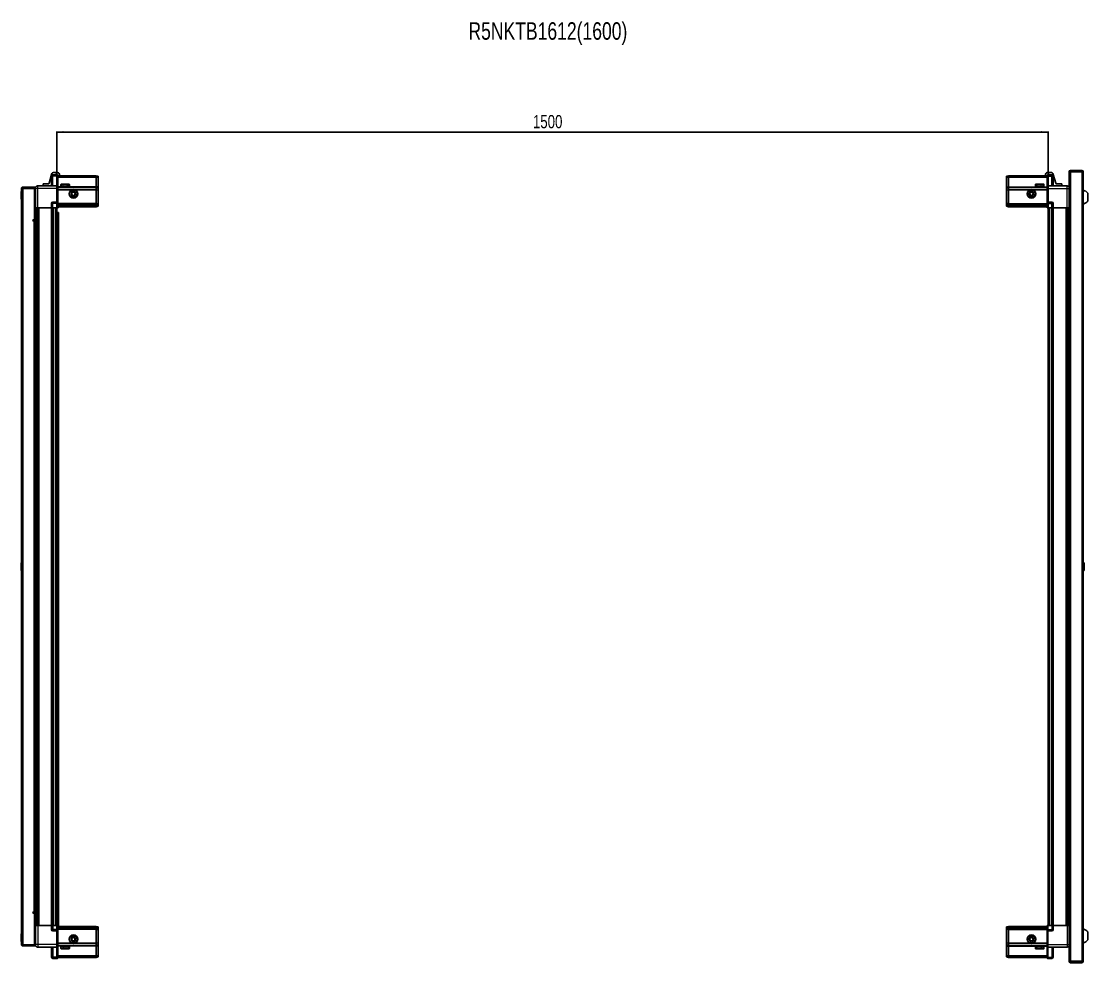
# Model space of a CAD drawing. Header units: millimetres. Extents: x 1132 to 6686, y -999 to 2272.
# Drawn here: x 3138 to 4752, y 848 to 2272 of the extents above; entities that cross this region are included whole.
import ezdxf

# ---------------------------------------------------------------- set-up
doc = ezdxf.new("R2010")
doc.units = ezdxf.units.MM
doc.layers.add('FORMAT', color=7, linetype='Continuous')
doc.styles.add('SLDTEXTSTYLE0', font='TXT', dxfattribs={"width": 0.75})
doc.dimstyles.new('SLDDIMSTYLE0', dxfattribs={"dimtxt": 20, "dimasz": 10, "dimexe": 0, "dimexo": 0.0625, "dimgap": 5, "dimtad": 2, "dimdec": 1, "dimrnd": 1e-09, "dimzin": 12, "dimdsep": 46, "dimtxsty": 'SLDTEXTSTYLE0', "dimsah": 1, "dimcen": 0.09, "dimadec": 0, "dimazin": 3, "dimtfac": 1, "dimtofl": 0, "dimtmove": 0, "dimatfit": 3, "dimfxl": 0, "dimfrac": 2, "dimtolj": 1, "dimtzin": 12, "dimarcsym": 0})

# ---------------------------------------------------------------- blocks, each defined once
blk = doc.blocks.new('_D_6')
at = {"layer": 'FORMAT'}
for p, q in [((3192.1, 1990.1), (3192.1, 2105.6)), ((3192.1, 2104.6), (4692.1, 2104.6)), ((4692.1, 1990.1), (4692.1, 2105.6))]:
    blk.add_line(p, q, dxfattribs=at)
for points in [[(3192.1, 2104.6), (3202.1, 2103.1), (3202.1, 2106.1)], [(4692.1, 2104.6), (4682.1, 2106.1), (4682.1, 2103.1)]]:
    blk.add_solid(points, dxfattribs=at)
at = {"layer": 'FORMAT', "insert": (3912.6, 2130.4), "char_height": 20, "attachment_point": 1, "style": 'SLDTEXTSTYLE0'}
blk.add_mtext('1500', dxfattribs=at)

msp = doc.modelspace()

# ---------------------------------------------------------------- linework, layer by layer
at = {"color": 7, "linetype": 'Continuous', "lineweight": 25}
for p, q in [((3180.48, 2027.19), (3184.25, 2040.34)), ((3184.26, 2038.1), (3184.26, 2023.1)), ((3192.26, 2040.1), (3186.26, 2040.1)), ((3188.57, 2043.6), (3191.8, 2043.6)), ((3192.26, 2040.1), (3192.59, 2040.1)), ((3192.26, 2040.1), (3192.26, 2038.1)), ((3192.26, 2023.3), (3192.26, 2038.1)), ((3192.26, 2023.3), (3192.26, 2038.1)), ((3193.46, 2039.6), (3192.59, 2040.1)), ((3193.46, 2038.1), (3193.46, 2039.6)), ((3251.76, 2038.6), (3193.46, 2038.6)), ((3193.46, 2038.1), (3193.46, 2023.3)), ((3251.76, 2036.1), (3193.46, 2036.1)), ((3196.12, 2040.34), (3196.62, 2038.6)), ((3251.76, 2038.6), (3251.76, 2036.1)), ((3254.76, 2037.8), (3251.76, 2038.6)), ((3251.76, 2036.1), (3251.76, 2021.6)), ((3254.76, 2035.95), (3251.76, 2036.1)), ((3254.76, 2035.95), (3254.76, 2037.8)), ((3254.76, 2021.6), (3254.76, 2035.95)), ((4629.46, 2037.8), (4632.46, 2038.6)), ((4629.46, 2035.95), (4629.46, 2037.8)), ((4629.46, 2035.95), (4632.46, 2036.1)), ((4629.46, 2021.6), (4629.46, 2035.95)), ((4632.46, 2038.6), (4632.46, 2036.1)), ((4632.46, 2038.6), (4690.76, 2038.6)), ((4632.46, 2036.1), (4632.46, 2021.6)), ((4632.46, 2036.1), (4690.76, 2036.1)), ((4688.09, 2040.34), (4687.59, 2038.6)), ((4691.62, 2040.1), (4690.76, 2039.6)), ((4690.76, 2039.6), (4690.76, 2038.1)), ((4690.76, 2023.3), (4690.76, 2038.1)), ((4691.96, 2040.1), (4691.62, 2040.1)), ((4691.96, 2038.1), (4691.96, 2040.1)), ((4691.96, 2040.1), (4697.96, 2040.1)), ((4691.96, 2038.1), (4691.96, 2023.3)), ((4695.64, 2043.6), (4692.42, 2043.6)), ((4699.96, 2038.1), (4699.96, 2023.1)), ((4703.74, 2027.19), (4699.97, 2040.34)), ((4723.96, 2044.5), (4723.96, 2032.1)), ((4725.46, 2044.5), (4725.46, 2032.1)), ((4725.96, 2031.6), (4725.96, 2044.5)), ((4725.96, 2044.5), (4743.36, 2044.5)), ((4743.36, 2046.6), (4726.06, 2046.6)), ((4743.36, 2045.1), (4726.06, 2045.1)), ((4743.36, 2045.1), (4743.36, 2046.6)), ((4743.36, 2044.5), (4745.46, 2044.5)), ((4745.46, 2044.5), (4745.46, 849.7)), ((3140.26, 2019.25), (3138.76, 2019.25)), ((3138.76, 2018.75), (3138.76, 2019.25)), ((3138.76, 875.45), (3138.76, 2018.75)), ((3140.86, 2019.85), (3140.86, 2021.35)), ((3140.86, 2021.35), (3141.76, 2021.35)), ((3140.86, 2019.85), (3141.76, 2019.85)), ((3140.86, 2019.35), (3158.26, 2019.35)), ((3141.76, 2019.85), (3141.76, 2021.35)), ((3141.76, 2021.35), (3158.26, 2021.35)), ((3141.76, 2019.85), (3158.26, 2019.85)), ((3158.26, 2019.85), (3158.26, 2021.35)), ((3159.76, 2019.35), (3158.26, 2019.35)), ((3158.26, 2019.35), (3158.26, 1971.85)), ((3159.76, 2019.1), (3159.76, 1990.1)), ((3192.26, 2023.1), (3163.26, 2023.1)), ((3171.31, 2023.1), (3171.31, 2026.1)), ((3171.31, 2026.1), (3179.03, 2026.1)), ((3192.26, 2023.1), (3192.26, 2023.3)), ((3192.26, 2023.1), (3193.46, 2023.1)), ((3192.26, 2019.1), (3192.26, 2023.1)), ((3192.26, 1998.8), (3192.26, 2019.1)), ((3193.46, 2023.3), (3193.46, 2023.1)), ((3193.46, 2023.1), (3193.46, 2019.1)), ((3251.76, 2020.6), (3193.46, 2020.6)), ((3193.46, 2019.1), (3193.46, 1998.8)), ((3214.76, 2017.1), (3193.46, 2017.1)), ((3198.26, 2025), (3198.26, 2022.6)), ((3198.26, 2022.6), (3198.26, 2022.1)), ((3198.26, 2022.1), (3198.39, 2022.1)), ((3198.58, 2022.6), (3198.39, 2022.6)), ((3198.39, 2022.6), (3198.39, 2022.1)), ((3198.39, 2022.1), (3198.58, 2022.1)), ((3198.58, 2022.6), (3198.58, 2022.1)), ((3198.58, 2022.1), (3199.11, 2022.1)), ((3199.06, 2025.8), (3206.23, 2025.8)), ((3199.51, 2022.6), (3199.11, 2022.6)), ((3199.11, 2022.6), (3199.11, 2022.1)), ((3199.11, 2022.1), (3199.51, 2022.1)), ((3199.51, 2022.6), (3199.51, 2022.1)), ((3199.51, 2022.1), (3200.38, 2022.1)), ((3200.36, 2022.1), (3200.36, 2022)), ((3200.36, 2022), (3209.16, 2022)), ((3200.95, 2022.6), (3200.38, 2022.6)), ((3200.38, 2022.6), (3200.38, 2022.1)), ((3200.38, 2022.1), (3200.95, 2022.1)), ((3200.76, 2021.6), (3201.45, 2021.12)), ((3200.76, 2021.6), (3205.79, 2021.6)), ((3201.45, 2021.12), (3200.76, 2020.64)), ((3200.76, 2020.64), (3200.76, 2020.6)), ((3200.76, 2020.64), (3205.79, 2020.64)), ((3200.95, 2022.6), (3200.95, 2022.1)), ((3200.95, 2022.1), (3202.08, 2022.1)), ((3201.45, 2021.12), (3205.61, 2021.12)), ((3202.77, 2022.6), (3202.08, 2022.6)), ((3202.08, 2022.6), (3202.08, 2022.1)), ((3202.08, 2022.1), (3202.77, 2022.1)), ((3202.77, 2022.6), (3202.77, 2022.1)), ((3202.77, 2022.1), (3204.04, 2022.1)), ((3204.78, 2022.6), (3204.04, 2022.6)), ((3204.04, 2022.6), (3204.04, 2022.1)), ((3204.04, 2022.1), (3204.27, 2022.1)), ((3204.27, 2022.6), (3204.27, 2022.1)), ((3204.77, 2022.6), (3204.77, 2022.1)), ((3204.77, 2022.1), (3204.78, 2022.1)), ((3204.78, 2022.6), (3204.78, 2022.1)), ((3204.78, 2022.1), (3206.07, 2022.1)), ((3205.61, 2021.12), (3208.07, 2021.12)), ((3205.79, 2021.6), (3208.76, 2021.6)), ((3205.79, 2020.64), (3208.76, 2020.64)), ((3206.79, 2022.6), (3206.07, 2022.6)), ((3206.07, 2022.6), (3206.07, 2022.1)), ((3206.13, 2022.6), (3206.13, 2022.1)), ((3206.13, 2022.1), (3206.79, 2022.1)), ((3206.23, 2025.8), (3210.46, 2025.8)), ((3206.79, 2022.6), (3206.79, 2022.1)), ((3206.79, 2022.1), (3207.97, 2022.1)), ((3208.59, 2022.6), (3207.97, 2022.6)), ((3207.97, 2022.6), (3207.97, 2022.1)), ((3207.97, 2022.1), (3208.59, 2022.1)), ((3208.07, 2021.12), (3208.76, 2021.6)), ((3208.76, 2020.64), (3208.07, 2021.12)), ((3208.59, 2022.6), (3208.59, 2022.1)), ((3208.59, 2022.1), (3209.56, 2022.1)), ((3208.76, 2020.6), (3208.76, 2020.64)), ((3209.16, 2022), (3209.16, 2022.1)), ((3210.03, 2022.6), (3209.56, 2022.6)), ((3209.56, 2022.6), (3209.56, 2022.1)), ((3209.56, 2022.1), (3210.03, 2022.1)), ((3210.03, 2022.6), (3210.03, 2022.1)), ((3210.03, 2022.1), (3210.68, 2022.1)), ((3210.95, 2022.6), (3210.68, 2022.6)), ((3210.68, 2022.6), (3210.68, 2022.1)), ((3210.68, 2022.1), (3210.95, 2022.1)), ((3210.95, 2022.6), (3210.95, 2022.1)), ((3210.95, 2022.1), (3211.22, 2022.1)), ((3211.26, 2022.6), (3211.22, 2022.6)), ((3211.22, 2022.6), (3211.22, 2022.1)), ((3211.22, 2022.1), (3211.26, 2022.1)), ((3211.26, 2022.6), (3211.26, 2025)), ((3211.26, 2022.6), (3211.26, 2022.1)), ((3251.76, 2017.1), (3219.76, 2017.1)), ((3251.76, 2021.6), (3251.76, 2020.6)), ((3251.76, 2020.6), (3251.76, 2017.1)), ((3254.76, 2019.8), (3251.76, 2020.6)), ((3251.76, 2017.1), (3251.76, 1996.6)), ((3251.76, 2017.1), (3254.76, 2016.77)), ((3254.76, 2019.8), (3254.76, 2021.6)), ((3254.76, 2016.77), (3254.76, 2019.8)), ((4629.46, 2019.8), (4629.46, 2021.6)), ((4629.46, 2019.8), (4632.46, 2020.6)), ((4629.46, 2016.77), (4629.46, 2019.8)), ((4632.46, 2017.1), (4629.46, 2016.77)), ((4632.46, 2021.6), (4632.46, 2020.6)), ((4632.46, 2020.6), (4632.46, 2017.1)), ((4632.46, 2020.6), (4690.76, 2020.6)), ((4632.46, 2017.1), (4632.46, 1996.6)), ((4632.46, 2017.1), (4664.46, 2017.1)), ((4669.46, 2017.1), (4690.76, 2017.1)), ((4672.96, 2025), (4672.96, 2022.1)), ((4672.96, 2022.1), (4672.99, 2022.1)), ((4673.11, 2022.6), (4672.99, 2022.6)), ((4672.99, 2022.6), (4672.99, 2022.1)), ((4672.99, 2022.1), (4673.11, 2022.1)), ((4673.11, 2022.6), (4673.11, 2022.1)), ((4673.11, 2022.1), (4673.52, 2022.1)), ((4673.86, 2022.6), (4673.52, 2022.6)), ((4673.52, 2022.6), (4673.52, 2022.1)), ((4673.52, 2022.1), (4673.86, 2022.1)), ((4673.76, 2025.8), (4685.16, 2025.8)), ((4673.86, 2022.6), (4673.86, 2022.1)), ((4673.86, 2022.1), (4674.64, 2022.1)), ((4675.16, 2022.6), (4674.64, 2022.6)), ((4674.64, 2022.6), (4674.64, 2022.1)), ((4674.64, 2022.1), (4675.16, 2022.1)), ((4675.06, 2022.1), (4675.06, 2022)), ((4675.06, 2022), (4683.86, 2022)), ((4675.16, 2022.6), (4675.16, 2022.1)), ((4675.16, 2022.1), (4676.22, 2022.1)), ((4675.46, 2021.6), (4676.15, 2021.12)), ((4675.46, 2021.6), (4683.46, 2021.6)), ((4676.15, 2021.12), (4675.46, 2020.64)), ((4675.46, 2020.64), (4675.46, 2020.6)), ((4675.46, 2020.64), (4683.46, 2020.64)), ((4676.15, 2021.12), (4682.77, 2021.12)), ((4676.88, 2022.6), (4676.22, 2022.6)), ((4676.22, 2022.6), (4676.22, 2022.1)), ((4676.22, 2022.1), (4676.88, 2022.1)), ((4676.88, 2022.6), (4676.88, 2022.1)), ((4676.88, 2022.1), (4678.12, 2022.1)), ((4678.85, 2022.6), (4678.12, 2022.6)), ((4678.12, 2022.6), (4678.12, 2022.1)), ((4678.12, 2022.1), (4678.55, 2022.1)), ((4678.55, 2022.6), (4678.55, 2022.1)), ((4678.85, 2022.6), (4678.85, 2022.1)), ((4678.85, 2022.1), (4680.15, 2022.1)), ((4680.88, 2022.6), (4680.15, 2022.6)), ((4680.15, 2022.6), (4680.15, 2022.1)), ((4680.42, 2022.6), (4680.42, 2022.1)), ((4680.42, 2022.1), (4680.88, 2022.1)), ((4680.88, 2022.6), (4680.88, 2022.1)), ((4680.88, 2022.1), (4682.11, 2022.1)), ((4682.77, 2022.6), (4682.11, 2022.6)), ((4682.11, 2022.6), (4682.11, 2022.1)), ((4682.11, 2022.1), (4682.77, 2022.1)), ((4682.77, 2022.6), (4682.77, 2022.1)), ((4682.77, 2022.1), (4683.82, 2022.1)), ((4682.77, 2021.12), (4683.46, 2021.6)), ((4683.46, 2020.64), (4682.77, 2021.12)), ((4683.46, 2020.6), (4683.46, 2020.64)), ((4684.34, 2022.6), (4683.82, 2022.6)), ((4683.82, 2022.6), (4683.82, 2022.1)), ((4683.82, 2022.1), (4684.34, 2022.1)), ((4683.86, 2022), (4683.86, 2022.1)), ((4684.34, 2022.6), (4684.34, 2022.1)), ((4684.34, 2022.1), (4685.09, 2022.1)), ((4685.42, 2022.6), (4685.09, 2022.6)), ((4685.09, 2022.6), (4685.09, 2022.1)), ((4685.09, 2022.1), (4685.42, 2022.1)), ((4685.42, 2022.6), (4685.42, 2022.1)), ((4685.42, 2022.1), (4685.82, 2022.1)), ((4685.93, 2022.6), (4685.82, 2022.6)), ((4685.82, 2022.6), (4685.82, 2022.1)), ((4685.82, 2022.1), (4685.93, 2022.1)), ((4685.93, 2022.6), (4685.93, 2022.1)), ((4685.93, 2022.1), (4685.96, 2022.1)), ((4685.96, 2022.1), (4685.96, 2025)), ((4690.76, 2023.1), (4690.76, 2023.3)), ((4691.96, 2023.1), (4690.76, 2023.1)), ((4690.76, 2019.1), (4690.76, 2023.1)), ((4690.76, 1998.8), (4690.76, 2019.1)), ((4691.96, 2023.3), (4691.96, 2023.1)), ((4691.96, 2023.1), (4691.96, 2019.1)), ((4691.96, 2023.1), (4720.96, 2023.1)), ((4691.96, 2019.1), (4691.96, 1998.8)), ((4712.91, 2026.1), (4705.18, 2026.1)), ((4712.91, 2023.1), (4712.91, 2026.1)), ((4723.86, 2031.6), (4723.86, 862.6)), ((4723.86, 2031.6), (4725.96, 2031.6)), ((4723.96, 2032.1), (4725.46, 2032.1)), ((3138.76, 2014.74), (3138.46, 2014.74)), ((3138.46, 2003.17), (3138.46, 2014.74)), ((3138.46, 2003.17), (3138.76, 2003.17)), ((3254.76, 1996.6), (3254.76, 2016.77)), ((4629.46, 1996.6), (4629.46, 2016.77)), ((4752.06, 2000.1), (4752.06, 2012.1)), ((3158.26, 1992.85), (3159.76, 1992.85)), ((3159.76, 1990.1), (3158.26, 1990.1)), ((3160.41, 904.1), (3160.41, 1990.1)), ((3162.2, 1990.1), (3162.2, 904.1)), ((3162.23, 1990.1), (3162.23, 904.1)), ((3184.26, 1990.1), (3163.26, 1990.1)), ((3184.26, 1996.6), (3184.26, 1990.1)), ((3184.26, 1990.1), (3186.26, 1990.1)), ((3184.91, 904.1), (3184.91, 1990.1)), ((3192.26, 1998.6), (3186.26, 1998.6)), ((3192.26, 1990.1), (3186.26, 1990.1)), ((3192.11, 904.1), (3192.11, 1990.1)), ((3192.26, 1998.6), (3192.26, 1998.8)), ((3192.26, 1998.6), (3192.26, 1996.6)), ((3192.26, 1998.6), (3193.46, 1998.6)), ((3192.26, 1990.1), (3192.26, 1996.6)), ((3192.26, 1990.1), (3192.26, 1996.6)), ((3192.26, 1990.1), (3192.59, 1990.1)), ((3192.26, 1990.1), (3192.26, 1990.1)), ((3192.59, 1990.1), (3192.59, 1996.6)), ((3193.46, 1990.1), (3192.59, 1990.1)), ((3192.59, 1990.1), (3192.59, 1990.1)), ((3193.46, 1998.8), (3193.46, 1998.6)), ((3193.46, 1997.93), (3193.46, 1998.6)), ((3193.46, 1997.93), (3193.46, 1990.1)), ((3251.76, 1995.6), (3193.46, 1995.6)), ((3251.76, 1994.6), (3193.46, 1994.6)), ((3251.76, 1993.1), (3193.46, 1993.1)), ((3251.76, 1991.6), (3193.46, 1991.6)), ((3251.76, 1996.6), (3251.76, 1995.6)), ((3251.76, 1995.6), (3251.76, 1994.6)), ((3251.76, 1995.6), (3254.76, 1994.8)), ((3251.76, 1994.6), (3251.76, 1993.1)), ((3251.76, 1994.6), (3254.76, 1994.06)), ((3251.76, 1993.1), (3254.76, 1993.56)), ((3251.76, 1993.1), (3251.76, 1991.6)), ((3251.76, 1991.6), (3254.76, 1992.41)), ((3254.76, 1994.8), (3254.76, 1996.6)), ((3254.76, 1994.06), (3254.76, 1994.8)), ((3254.76, 1993.56), (3254.76, 1994.06)), ((3254.76, 1992.41), (3254.76, 1993.56)), ((4629.46, 1994.8), (4629.46, 1996.6)), ((4632.46, 1995.6), (4629.46, 1994.8)), ((4629.46, 1994.06), (4629.46, 1994.8)), ((4632.46, 1994.6), (4629.46, 1994.06)), ((4629.46, 1993.56), (4629.46, 1994.06)), ((4632.46, 1993.1), (4629.46, 1993.56)), ((4629.46, 1992.41), (4629.46, 1993.56)), ((4632.46, 1991.6), (4629.46, 1992.41)), ((4632.46, 1996.6), (4632.46, 1995.6)), ((4632.46, 1995.6), (4632.46, 1994.6)), ((4632.46, 1995.6), (4690.76, 1995.6)), ((4632.46, 1994.6), (4632.46, 1993.1)), ((4632.46, 1994.6), (4690.76, 1994.6)), ((4632.46, 1993.1), (4690.76, 1993.1)), ((4632.46, 1993.1), (4632.46, 1991.6)), ((4632.46, 1991.6), (4690.76, 1991.6)), ((4690.76, 1998.6), (4690.76, 1998.8)), ((4691.96, 1998.6), (4690.76, 1998.6)), ((4690.76, 1998.6), (4690.76, 1997.93)), ((4690.76, 1990.1), (4690.76, 1997.93)), ((4691.62, 1990.1), (4690.76, 1990.1)), ((4691.62, 1996.6), (4691.62, 1990.1)), ((4691.96, 1990.1), (4691.62, 1990.1)), ((4691.96, 1998.8), (4691.96, 1998.6)), ((4691.96, 1996.6), (4691.96, 1998.6)), ((4691.96, 1996.6), (4691.96, 1998.6)), ((4691.96, 1998.6), (4697.96, 1998.6)), ((4691.96, 1996.6), (4691.96, 1990.1)), ((4691.96, 1990.1), (4697.96, 1990.1)), ((4692.11, 1990.1), (4692.11, 904.1)), ((4699.96, 1990.1), (4697.96, 1990.1)), ((4699.31, 1990.1), (4699.31, 904.1)), ((4699.96, 1996.6), (4699.96, 1990.1)), ((4699.96, 1990.1), (4720.96, 1990.1)), ((4721.98, 904.1), (4721.98, 1990.1)), ((4722.02, 904.1), (4722.02, 1990.1)), ((4723.81, 1990.1), (4723.81, 904.1)), ((3158.26, 1971.85), (3156.91, 1971.85)), ((3156.91, 1969.85), (3157.66, 1969.85)), ((3157.66, 1969.85), (3159.76, 1969.85)), ((3159.76, 1969.85), (3159.76, 924.35)), ((3192.11, 1983.1), (3194.61, 1983.1)), ((3194.61, 1983.1), (3194.61, 909.6)), ((3138.76, 1452.89), (3138.46, 1452.89)), ((3138.46, 1441.32), (3138.46, 1452.89)), ((3160.26, 1456.6), (3160.26, 1437.6)), ((4746.44, 1452.89), (4745.46, 1451.9)), ((4746.96, 1452.89), (4746.44, 1452.89)), ((4746.44, 1452.89), (4746.44, 1441.32)), ((4746.96, 1452.89), (4746.96, 1441.32)), ((3138.46, 1441.32), (3138.76, 1441.32)), ((4745.46, 1442.3), (4746.44, 1441.32)), ((4746.44, 1441.32), (4746.96, 1441.32)), ((3157.66, 924.35), (3156.91, 924.35)), ((3156.91, 922.35), (3158.26, 922.35)), ((3159.76, 924.35), (3157.66, 924.35)), ((3158.26, 922.35), (3158.26, 874.85)), ((3159.76, 904.1), (3158.26, 904.1)), ((3159.76, 875.1), (3159.76, 904.1)), ((3184.26, 904.1), (3163.26, 904.1)), ((3184.26, 897.6), (3184.26, 904.1)), ((3184.26, 904.1), (3186.26, 904.1)), ((3192.26, 904.1), (3186.26, 904.1)), ((3194.61, 909.6), (3192.11, 909.6)), ((3192.26, 904.1), (3192.59, 904.1)), ((3192.26, 897.6), (3192.26, 904.1)), ((3192.59, 897.6), (3192.59, 904.1)), ((3192.59, 904.1), (3193.46, 904.1)), ((3193.46, 904.1), (3193.46, 896.28)), ((3194.61, 909.6), (3194.61, 902.6)), ((4690.76, 896.28), (4690.76, 904.1)), ((4690.76, 904.1), (4691.62, 904.1)), ((4691.62, 904.1), (4691.62, 904.1)), ((4691.62, 904.1), (4691.62, 897.6)), ((4691.96, 904.1), (4691.62, 904.1)), ((4691.96, 904.1), (4691.96, 897.6)), ((4691.96, 904.1), (4691.96, 904.1)), ((4691.96, 904.1), (4691.96, 897.6)), ((4691.96, 904.1), (4697.96, 904.1)), ((4699.96, 904.1), (4697.96, 904.1)), ((4699.96, 897.6), (4699.96, 904.1)), ((4699.96, 904.1), (4720.96, 904.1)), ((3138.76, 891.04), (3138.46, 891.04)), ((3138.46, 881.36), (3138.46, 891.04)), ((3159.76, 901.35), (3158.26, 901.35)), ((3192.26, 895.6), (3186.26, 895.6)), ((3192.26, 897.6), (3192.26, 895.6)), ((3192.26, 897.6), (3192.26, 895.6)), ((3192.26, 895.6), (3193.46, 895.6)), ((3192.26, 895.4), (3192.26, 895.6)), ((3192.26, 875.1), (3192.26, 895.4)), ((3251.76, 902.6), (3193.46, 902.6)), ((3251.76, 901.1), (3193.46, 901.1)), ((3251.76, 899.6), (3193.46, 899.6)), ((3251.76, 898.6), (3193.46, 898.6)), ((3193.46, 895.6), (3193.46, 896.28)), ((3193.46, 895.6), (3193.46, 895.4)), ((3193.46, 895.4), (3193.46, 875.1)), ((3251.76, 901.1), (3251.76, 902.6)), ((3251.76, 902.6), (3254.76, 901.8)), ((3251.76, 899.6), (3251.76, 901.1)), ((3251.76, 901.1), (3254.76, 900.65)), ((3251.76, 899.6), (3254.76, 900.15)), ((3251.76, 898.6), (3251.76, 899.6)), ((3251.76, 898.6), (3254.76, 899.41)), ((3251.76, 897.6), (3251.76, 898.6)), ((3251.76, 877.1), (3251.76, 897.6)), ((3254.76, 901.8), (3254.76, 900.65)), ((3254.76, 900.65), (3254.76, 900.15)), ((3254.76, 900.15), (3254.76, 899.41)), ((3254.76, 899.41), (3254.76, 897.6)), ((3254.76, 897.6), (3254.76, 877.44)), ((4632.46, 902.6), (4629.46, 901.8)), ((4629.46, 901.8), (4629.46, 900.65)), ((4632.46, 901.1), (4629.46, 900.65)), ((4629.46, 900.65), (4629.46, 900.15)), ((4632.46, 899.6), (4629.46, 900.15)), ((4629.46, 900.15), (4629.46, 899.41)), ((4632.46, 898.6), (4629.46, 899.41)), ((4629.46, 899.41), (4629.46, 897.6)), ((4629.46, 897.6), (4629.46, 877.44)), ((4632.46, 901.1), (4632.46, 902.6)), ((4632.46, 902.6), (4690.76, 902.6)), ((4632.46, 899.6), (4632.46, 901.1)), ((4632.46, 901.1), (4690.76, 901.1)), ((4632.46, 899.6), (4690.76, 899.6)), ((4632.46, 898.6), (4632.46, 899.6)), ((4632.46, 898.6), (4690.76, 898.6)), ((4632.46, 897.6), (4632.46, 898.6)), ((4632.46, 877.1), (4632.46, 897.6)), ((4690.76, 896.28), (4690.76, 895.6)), ((4691.96, 895.6), (4690.76, 895.6)), ((4690.76, 895.4), (4690.76, 895.6)), ((4690.76, 875.1), (4690.76, 895.4)), ((4691.96, 895.6), (4691.96, 897.6)), ((4691.96, 895.6), (4691.96, 895.4)), ((4691.96, 895.6), (4697.96, 895.6)), ((4691.96, 895.4), (4691.96, 875.1)), ((4752.06, 882.1), (4752.06, 894.1)), ((3138.46, 879.47), (3138.46, 881.36)), ((3138.46, 879.47), (3138.76, 879.47)), ((3138.76, 874.95), (3138.76, 875.45)), ((3140.26, 874.95), (3138.76, 874.95)), ((3158.26, 874.85), (3140.86, 874.85)), ((3140.86, 874.35), (3140.86, 872.85)), ((3140.86, 874.35), (3141.76, 874.35)), ((3140.86, 872.85), (3141.76, 872.85)), ((3141.76, 874.35), (3141.76, 872.85)), ((3158.26, 874.35), (3141.76, 874.35)), ((3158.26, 872.85), (3141.76, 872.85)), ((3158.26, 874.85), (3159.76, 874.85)), ((3158.26, 874.35), (3158.26, 872.85)), ((3192.26, 871.1), (3192.26, 875.1)), ((3214.76, 877.1), (3193.46, 877.1)), ((3193.46, 875.1), (3193.46, 871.1)), ((3251.76, 873.6), (3193.46, 873.6)), ((3198.26, 872.1), (3198.26, 869.2)), ((3198.35, 872.1), (3198.26, 872.1)), ((3198.35, 871.6), (3198.35, 872.1)), ((3198.52, 872.1), (3198.35, 872.1)), ((3198.35, 871.6), (3198.52, 871.6)), ((3198.52, 871.6), (3198.52, 872.1)), ((3199.01, 872.1), (3198.52, 872.1)), ((3199.01, 871.6), (3199.01, 872.1)), ((3199.39, 872.1), (3199.01, 872.1)), ((3199.01, 871.6), (3199.39, 871.6)), ((3199.39, 871.6), (3199.39, 872.1)), ((3200.23, 872.1), (3199.39, 872.1)), ((3200.23, 871.6), (3200.23, 872.1)), ((3200.79, 872.1), (3200.23, 872.1)), ((3200.23, 871.6), (3200.79, 871.6)), ((3200.36, 872.2), (3200.36, 872.1)), ((3205.76, 872.2), (3200.36, 872.2)), ((3200.76, 873.6), (3200.76, 873.57)), ((3200.76, 873.57), (3201.45, 873.09)), ((3200.86, 873.57), (3200.76, 873.57)), ((3201.45, 873.09), (3200.76, 872.6)), ((3200.86, 872.6), (3200.76, 872.6)), ((3200.79, 871.6), (3200.79, 872.1)), ((3201.89, 872.1), (3200.79, 872.1)), ((3208.76, 873.57), (3200.86, 873.57)), ((3208.76, 872.6), (3200.86, 872.6)), ((3201.53, 873.09), (3201.45, 873.09)), ((3208.07, 873.09), (3201.53, 873.09)), ((3201.89, 871.6), (3201.89, 872.1)), ((3202.57, 872.1), (3201.89, 872.1)), ((3201.89, 871.6), (3202.57, 871.6)), ((3202.57, 871.6), (3202.57, 872.1)), ((3203.84, 872.1), (3202.57, 872.1)), ((3203.84, 871.6), (3203.84, 872.1)), ((3204.13, 872.1), (3203.84, 872.1)), ((3203.84, 871.6), (3204.57, 871.6)), ((3204.13, 871.6), (3204.13, 872.1)), ((3204.57, 871.6), (3204.57, 872.1)), ((3205.87, 872.1), (3204.57, 872.1)), ((3209.16, 872.2), (3205.76, 872.2)), ((3205.87, 871.6), (3205.87, 872.1)), ((3205.87, 871.6), (3206.59, 871.6)), ((3206, 871.6), (3206, 872.1)), ((3206.59, 872.1), (3206, 872.1)), ((3206.59, 871.6), (3206.59, 872.1)), ((3207.79, 872.1), (3206.59, 872.1)), ((3207.79, 871.6), (3207.79, 872.1)), ((3208.43, 872.1), (3207.79, 872.1)), ((3207.79, 871.6), (3208.43, 871.6)), ((3208.07, 873.09), (3208.76, 873.57)), ((3208.76, 872.6), (3208.07, 873.09)), ((3208.43, 871.6), (3208.43, 872.1)), ((3209.42, 872.1), (3208.43, 872.1)), ((3208.76, 873.57), (3208.76, 873.6)), ((3209.16, 872.1), (3209.16, 872.2)), ((3209.42, 871.6), (3209.42, 872.1)), ((3209.9, 872.1), (3209.42, 872.1)), ((3209.42, 871.6), (3209.9, 871.6)), ((3209.9, 871.6), (3209.9, 872.1)), ((3210.59, 872.1), (3209.9, 872.1)), ((3210.59, 871.6), (3210.59, 872.1)), ((3210.88, 872.1), (3210.59, 872.1)), ((3210.59, 871.6), (3210.88, 871.6)), ((3210.88, 871.6), (3210.88, 872.1)), ((3211.19, 872.1), (3210.88, 872.1)), ((3211.19, 871.6), (3211.19, 872.1)), ((3211.25, 872.1), (3211.19, 872.1)), ((3211.19, 871.6), (3211.25, 871.6)), ((3211.25, 871.6), (3211.25, 872.1)), ((3211.26, 872.1), (3211.25, 872.1)), ((3211.26, 869.2), (3211.26, 872.1)), ((3251.76, 877.1), (3219.76, 877.1)), ((3251.76, 877.1), (3254.76, 877.44)), ((3251.76, 873.6), (3251.76, 877.1)), ((3254.76, 874.41), (3251.76, 873.6)), ((3251.76, 872.6), (3251.76, 873.6)), ((3251.76, 858.1), (3251.76, 872.6)), ((3254.76, 877.44), (3254.76, 874.41)), ((3254.76, 874.41), (3254.76, 872.6)), ((3254.76, 872.6), (3254.76, 858.26)), ((4632.46, 877.1), (4629.46, 877.44)), ((4629.46, 877.44), (4629.46, 874.41)), ((4629.46, 874.41), (4632.46, 873.6)), ((4629.46, 874.41), (4629.46, 872.6)), ((4629.46, 872.6), (4629.46, 858.26)), ((4632.46, 877.1), (4664.46, 877.1)), ((4632.46, 873.6), (4632.46, 877.1)), ((4632.46, 873.6), (4690.76, 873.6)), ((4632.46, 872.6), (4632.46, 873.6)), ((4632.46, 858.1), (4632.46, 872.6)), ((4669.46, 877.1), (4690.76, 877.1)), ((4672.96, 872.1), (4672.96, 869.2)), ((4672.98, 872.1), (4672.96, 872.1)), ((4672.98, 871.6), (4672.98, 872.1)), ((4673.07, 872.1), (4672.98, 872.1)), ((4672.98, 871.6), (4673.07, 871.6)), ((4673.07, 871.6), (4673.07, 872.1)), ((4673.45, 872.1), (4673.07, 872.1)), ((4673.45, 871.6), (4673.45, 872.1)), ((4673.76, 872.1), (4673.45, 872.1)), ((4673.45, 871.6), (4673.76, 871.6)), ((4673.76, 871.6), (4673.76, 872.1)), ((4674.5, 872.1), (4673.76, 872.1)), ((4674.5, 871.6), (4674.5, 872.1)), ((4675.01, 872.1), (4674.5, 872.1)), ((4674.5, 871.6), (4675.01, 871.6)), ((4675.01, 871.6), (4675.01, 872.1)), ((4676.05, 872.1), (4675.01, 872.1)), ((4675.06, 872.2), (4675.06, 872.1)), ((4683.86, 872.2), (4675.06, 872.2)), ((4675.46, 873.6), (4675.46, 873.57)), ((4675.46, 873.57), (4676.15, 873.09)), ((4683.46, 873.57), (4675.46, 873.57)), ((4676.15, 873.09), (4675.46, 872.6)), ((4683.46, 872.6), (4675.46, 872.6)), ((4676.05, 871.6), (4676.05, 872.1)), ((4676.7, 872.1), (4676.05, 872.1)), ((4676.05, 871.6), (4676.7, 871.6)), ((4682.77, 873.09), (4676.15, 873.09)), ((4676.7, 871.6), (4676.7, 872.1)), ((4677.92, 872.1), (4676.7, 872.1)), ((4677.92, 871.6), (4677.92, 872.1)), ((4678.42, 872.1), (4677.92, 872.1)), ((4677.92, 871.6), (4678.65, 871.6)), ((4678.42, 871.6), (4678.42, 872.1)), ((4678.65, 871.6), (4678.65, 872.1)), ((4679.95, 872.1), (4678.65, 872.1)), ((4679.95, 871.6), (4679.95, 872.1)), ((4679.95, 871.6), (4680.68, 871.6)), ((4680.29, 871.6), (4680.29, 872.1)), ((4680.68, 872.1), (4680.29, 872.1)), ((4680.68, 871.6), (4680.68, 872.1)), ((4681.93, 872.1), (4680.68, 872.1)), ((4681.93, 871.6), (4681.93, 872.1)), ((4682.59, 872.1), (4681.93, 872.1)), ((4681.93, 871.6), (4682.59, 871.6)), ((4682.59, 871.6), (4682.59, 872.1)), ((4683.67, 872.1), (4682.59, 872.1)), ((4682.77, 873.09), (4683.46, 873.57)), ((4683.46, 872.6), (4682.77, 873.09)), ((4683.46, 873.57), (4683.46, 873.6)), ((4683.67, 871.6), (4683.67, 872.1)), ((4684.2, 872.1), (4683.67, 872.1)), ((4683.67, 871.6), (4684.2, 871.6)), ((4683.86, 872.1), (4683.86, 872.2)), ((4684.2, 871.6), (4684.2, 872.1)), ((4684.99, 872.1), (4684.2, 872.1)), ((4684.99, 871.6), (4684.99, 872.1)), ((4685.34, 872.1), (4684.99, 872.1)), ((4684.99, 871.6), (4685.34, 871.6)), ((4685.34, 871.6), (4685.34, 872.1)), ((4685.77, 872.1), (4685.34, 872.1)), ((4685.77, 871.6), (4685.77, 872.1)), ((4685.91, 872.1), (4685.77, 872.1)), ((4685.77, 871.6), (4685.91, 871.6)), ((4685.91, 871.6), (4685.91, 872.1)), ((4685.96, 872.1), (4685.91, 872.1)), ((4685.96, 869.2), (4685.96, 872.1)), ((4690.76, 871.1), (4690.76, 875.1)), ((4691.96, 875.1), (4691.96, 871.1)), ((3192.26, 871.1), (3163.26, 871.1)), ((3184.26, 856.1), (3184.26, 871.1)), ((3192.26, 871.1), (3193.46, 871.1)), ((3192.26, 870.9), (3192.26, 871.1)), ((3192.26, 856.1), (3192.26, 870.9)), ((3192.26, 856.1), (3192.26, 854.1)), ((3193.46, 871.1), (3193.46, 870.9)), ((3193.46, 870.9), (3193.46, 856.1)), ((3251.76, 858.1), (3193.46, 858.1)), ((3193.46, 854.6), (3193.46, 856.1)), ((3251.76, 855.6), (3193.46, 855.6)), ((3199.21, 868.4), (3199.06, 868.4)), ((3210.46, 868.4), (3199.21, 868.4)), ((3254.76, 858.26), (3251.76, 858.1)), ((3251.76, 855.6), (3251.76, 858.1)), ((3254.76, 856.41), (3251.76, 855.6)), ((3254.76, 858.26), (3254.76, 856.41)), ((4629.46, 858.26), (4632.46, 858.1)), ((4629.46, 858.26), (4629.46, 856.41)), ((4629.46, 856.41), (4632.46, 855.6)), ((4632.46, 858.1), (4690.76, 858.1)), ((4632.46, 855.6), (4632.46, 858.1)), ((4632.46, 855.6), (4690.76, 855.6)), ((4685.16, 868.4), (4673.76, 868.4)), ((4691.96, 871.1), (4690.76, 871.1)), ((4690.76, 870.9), (4690.76, 871.1)), ((4690.76, 856.1), (4690.76, 870.9)), ((4690.76, 856.1), (4690.76, 854.6)), ((4691.96, 871.1), (4691.96, 870.9)), ((4691.96, 871.1), (4720.96, 871.1)), ((4691.96, 870.9), (4691.96, 856.1)), ((4691.96, 870.9), (4691.96, 856.1)), ((4691.96, 854.1), (4691.96, 856.1)), ((4699.96, 856.1), (4699.96, 871.1)), ((4725.96, 862.6), (4723.86, 862.6)), ((4723.96, 862.1), (4725.46, 862.1)), ((4723.96, 862.1), (4723.96, 849.7)), ((4725.46, 862.1), (4725.46, 849.7)), ((4725.96, 849.7), (4725.96, 862.6)), ((3192.26, 854.1), (3186.26, 854.1)), ((3192.26, 854.1), (3192.59, 854.1)), ((3192.26, 854.1), (3192.26, 854.1)), ((3192.26, 854.1), (3192.59, 854.1)), ((3192.59, 854.1), (3193.46, 854.6)), ((3192.59, 854.1), (3193.46, 854.6)), ((4690.76, 854.6), (4691.62, 854.1)), ((4691.96, 854.1), (4691.62, 854.1)), ((4691.96, 854.1), (4697.96, 854.1)), ((4743.36, 849.7), (4725.96, 849.7)), ((4726.06, 849.1), (4743.36, 849.1)), ((4726.06, 847.6), (4743.36, 847.6)), ((4745.46, 849.7), (4743.36, 849.7)), ((4743.36, 849.1), (4743.36, 847.6))]:
    msp.add_line(p, q, dxfattribs=at)
at = {"color": 8, "linetype": 'Continuous', "lineweight": 18}
for p, q in [((3186.26, 2038.1), (3184.26, 2038.1)), ((3186.26, 2038.1), (3186.26, 2040.1)), ((3186.26, 2023.1), (3186.26, 2038.1)), ((3192.26, 2038.1), (3186.26, 2038.1)), ((3192.26, 2038.1), (3193.46, 2038.1)), ((4691.96, 2038.1), (4690.76, 2038.1)), ((4691.96, 2038.1), (4697.96, 2038.1)), ((4697.96, 2038.1), (4697.96, 2040.1)), ((4697.96, 2038.1), (4699.96, 2038.1)), ((4697.96, 2023.1), (4697.96, 2038.1)), ((4725.46, 2044.5), (4723.96, 2044.5)), ((4726.06, 2045.1), (4726.06, 2046.6)), ((4743.36, 2044.5), (4743.36, 849.7)), ((3140.86, 2019.35), (3140.86, 874.85)), ((3163.26, 1990.1), (3163.26, 2019.1)), ((3192.26, 2019.1), (3163.26, 2019.1)), ((3192.26, 2023.3), (3193.46, 2023.3)), ((3192.26, 2019.1), (3193.46, 2019.1)), ((3200.76, 2021.6), (3193.46, 2021.6)), ((3198.26, 2025), (3206.43, 2025)), ((3206.43, 2025), (3211.26, 2025)), ((3251.76, 2021.6), (3208.76, 2021.6)), ((3254.76, 2021.6), (3251.76, 2021.6)), ((4629.46, 2021.6), (4632.46, 2021.6)), ((4632.46, 2021.6), (4675.46, 2021.6)), ((4672.96, 2025), (4685.96, 2025)), ((4683.46, 2021.6), (4690.76, 2021.6)), ((4690.76, 2023.3), (4691.96, 2023.3)), ((4691.96, 2019.1), (4690.76, 2019.1)), ((4691.96, 2019.1), (4720.96, 2019.1)), ((4720.96, 1990.1), (4720.96, 2019.1)), ((4725.96, 2031.6), (4725.96, 862.6)), ((3159.76, 1969.85), (3159.76, 1990.1)), ((3160.99, 1990.1), (3160.99, 904.1)), ((3163.44, 904.1), (3163.44, 1990.1)), ((3164.85, 1990.1), (3164.85, 904.1)), ((3184.26, 1996.6), (3186.26, 1996.6)), ((3184.26, 904.1), (3184.26, 1990.1)), ((3186.26, 1996.6), (3186.26, 1998.6)), ((3186.26, 1990.1), (3186.26, 1996.6)), ((3192.26, 1996.6), (3186.26, 1996.6)), ((3186.91, 904.1), (3186.91, 1990.1)), ((3190.11, 904.1), (3190.11, 1990.1)), ((3192.26, 1998.8), (3193.46, 1998.8)), ((3192.26, 1996.6), (3192.59, 1996.6)), ((3192.26, 1990.1), (3192.59, 1990.1)), ((3251.76, 1996.6), (3193.46, 1996.6)), ((3251.76, 1996.6), (3254.76, 1996.6)), ((4632.46, 1996.6), (4629.46, 1996.6)), ((4632.46, 1996.6), (4690.76, 1996.6)), ((4690.76, 1998.8), (4691.96, 1998.8)), ((4691.96, 1996.6), (4691.62, 1996.6)), ((4691.96, 1996.6), (4697.96, 1996.6)), ((4694.11, 1990.1), (4694.11, 904.1)), ((4697.31, 1990.1), (4697.31, 904.1)), ((4697.96, 1996.6), (4697.96, 1998.6)), ((4697.96, 1990.1), (4697.96, 1996.6)), ((4699.96, 1996.6), (4697.96, 1996.6)), ((4699.96, 1990.1), (4699.96, 904.1)), ((4719.36, 904.1), (4719.36, 1990.1)), ((4720.77, 1990.1), (4720.77, 904.1)), ((4723.22, 904.1), (4723.22, 1990.1)), ((3157.66, 924.35), (3157.66, 1969.85)), ((3159.76, 904.1), (3159.76, 924.35)), ((3163.26, 904.1), (3163.26, 875.1)), ((3186.26, 904.1), (3186.26, 897.6)), ((4691.96, 904.1), (4691.62, 904.1)), ((4697.96, 904.1), (4697.96, 897.6)), ((4720.96, 904.1), (4720.96, 875.1)), ((3184.26, 897.6), (3186.26, 897.6)), ((3186.26, 897.6), (3186.26, 895.6)), ((3192.26, 897.6), (3186.26, 897.6)), ((3192.26, 897.6), (3192.59, 897.6)), ((3193.46, 895.4), (3192.26, 895.4)), ((3251.76, 897.6), (3193.46, 897.6)), ((3251.76, 897.6), (3254.76, 897.6)), ((4632.46, 897.6), (4629.46, 897.6)), ((4632.46, 897.6), (4690.76, 897.6)), ((4691.96, 895.4), (4690.76, 895.4)), ((4691.96, 897.6), (4691.62, 897.6)), ((4691.96, 897.6), (4697.96, 897.6)), ((4699.96, 897.6), (4697.96, 897.6)), ((4697.96, 897.6), (4697.96, 895.6)), ((3192.26, 875.1), (3163.26, 875.1)), ((3192.26, 875.1), (3193.46, 875.1)), ((3200.76, 872.6), (3193.46, 872.6)), ((3251.76, 872.6), (3208.76, 872.6)), ((3254.76, 872.6), (3251.76, 872.6)), ((4629.46, 872.6), (4632.46, 872.6)), ((4632.46, 872.6), (4675.46, 872.6)), ((4683.46, 872.6), (4690.76, 872.6)), ((4691.96, 875.1), (4690.76, 875.1)), ((4691.96, 875.1), (4720.96, 875.1)), ((3186.26, 856.1), (3184.26, 856.1)), ((3186.26, 871.1), (3186.26, 856.1)), ((3186.26, 856.1), (3186.26, 854.1)), ((3192.26, 856.1), (3186.26, 856.1)), ((3193.46, 870.9), (3192.26, 870.9)), ((3192.26, 856.1), (3193.46, 856.1)), ((3198.43, 869.2), (3198.26, 869.2)), ((3211.26, 869.2), (3198.43, 869.2)), ((4685.96, 869.2), (4672.96, 869.2)), ((4691.96, 870.9), (4690.76, 870.9)), ((4691.96, 856.1), (4690.76, 856.1)), ((4691.96, 856.1), (4697.96, 856.1)), ((4697.96, 871.1), (4697.96, 856.1)), ((4697.96, 856.1), (4699.96, 856.1)), ((4697.96, 856.1), (4697.96, 854.1)), ((4725.46, 849.7), (4723.96, 849.7)), ((4726.06, 849.1), (4726.06, 847.6))]:
    msp.add_line(p, q, dxfattribs=at)
at = {"color": 7, "linetype": 'Continuous', "lineweight": 25}
for centre, radius in [((3217.26, 2011.1), 6.5), ((4666.96, 2011.1), 6.5), ((3217.26, 2011.1), 3.46), ((4666.96, 2011.1), 3.46), ((3217.26, 883.1), 6.5), ((4666.96, 883.1), 6.5), ((3217.26, 883.1), 3.46), ((4666.96, 883.1), 3.46)]:
    msp.add_circle(centre, radius, dxfattribs=at)
at = {"color": 8, "linetype": 'Continuous', "lineweight": 18}
for centre in [(3217.26, 2011.1), (4666.96, 2011.1), (3217.26, 883.1), (4666.96, 883.1)]:
    msp.add_circle(centre, 5.7, dxfattribs=at)
at = {"color": 7, "linetype": 'Continuous', "lineweight": 25}
for centre, radius, start, end in [((3188.57, 2039.1), 4.5, 90, 164), ((3186.26, 2038.1), 2, 90, 180), ((3190.21, 2038.7), 1.9, 47.4631, 132.5369), ((3191.8, 2039.1), 4.5, 16, 90), ((4692.42, 2039.1), 4.5, 90, 164), ((4694.01, 2038.7), 1.9, 47.4631, 132.5369), ((4695.64, 2039.1), 4.5, 16, 90), ((4697.96, 2038.1), 2, 0, 90), ((4726.06, 2044.5), 2.1, 90, 180), ((4726.06, 2044.5), 0.6, 90, 180), ((4743.36, 2044.5), 2.1, 0, 90), ((4743.36, 2044.5), 0.6, 0, 90), ((3140.76, 2018.85), 0.5, 90, 117.52901), ((3158.16, 2019.25), 0.6, 9.59407, 90), ((3158.16, 2019.25), 2.1, 32.2369, 87.2706), ((3179.03, 2027.6), 1.5, 270, 344), ((3199.06, 2025), 0.8, 90, 180), ((3200.36, 2021.6), 0.4, 0, 90), ((3209.16, 2021.6), 0.4, 90, 180), ((3210.46, 2025), 0.8, 0, 90), ((4673.76, 2025), 0.8, 90, 180), ((4675.06, 2021.6), 0.4, 0, 90), ((4683.86, 2021.6), 0.4, 90, 180), ((4685.16, 2025), 0.8, 0, 90), ((4705.18, 2027.6), 1.5, 196, 270), ((3217.26, 2011.1), 2.5, 161.00659, 221.00659), ((3217.26, 2011.1), 2.5, 101.00659, 161.00659), ((3217.26, 2011.1), 2.5, 221.00659, 281.00659), ((3217.26, 2011.1), 2.5, 41.00659, 101.00659), ((3217.26, 2011.1), 2.5, 281.00659, 341.00659), ((3217.26, 2011.1), 2.5, 341.00659, 41.00659), ((4666.96, 2011.1), 2.5, 120.74103, 180.74103), ((4666.96, 2011.1), 2.5, 180.74103, 240.74103), ((4666.96, 2011.1), 2.5, 60.74103, 120.74103), ((4666.96, 2011.1), 2.5, 240.74103, 300.74103), ((4666.96, 2011.1), 2.5, 0.74103, 60.74103), ((4666.96, 2011.1), 2.5, 300.74103, 0.74103), ((4742.43, 2005.08), 11.91, 36.1266, 75.29965), ((3186.26, 1996.6), 2, 90, 180), ((3189.61, 1992.75), 5, 300, 346.70293), ((4697.96, 1996.6), 2, 0, 90), ((4742.43, 2007.13), 11.91, 284.70035, 323.8734), ((3156.91, 1970.85), 1, 90, 270), ((3157.26, 1456.6), 3, 0, 33.55731), ((3157.26, 1437.6), 3, 326.44269, 0), ((3156.91, 923.35), 1, 90, 270), ((3186.26, 897.6), 2, 180, 270), ((4697.96, 897.6), 2, 270, 0), ((4742.43, 887.08), 11.91, 36.1266, 75.29965), ((3140.76, 875.35), 0.5, 243.29122, 270), ((3158.16, 874.95), 0.6, 270, 350.40593), ((3158.16, 874.95), 2.1, 272.7294, 327.8305), ((3200.36, 872.6), 0.4, 270, 0), ((3209.16, 872.6), 0.4, 180, 270), ((3217.26, 883.1), 2.5, 127.98423, 187.98423), ((3217.26, 883.1), 2.5, 187.98423, 247.98423), ((3217.26, 883.1), 2.5, 67.98423, 127.98423), ((3217.26, 883.1), 2.5, 247.98423, 307.98423), ((3217.26, 883.1), 2.5, 7.98423, 67.98423), ((3217.26, 883.1), 2.5, 307.98423, 7.98423), ((4666.96, 883.1), 2.5, 155.91157, 215.91157), ((4666.96, 883.1), 2.5, 95.91157, 155.91157), ((4666.96, 883.1), 2.5, 215.91157, 275.91157), ((4666.96, 883.1), 2.5, 35.91157, 95.91157), ((4666.96, 883.1), 2.5, 275.91157, 335.91157), ((4666.96, 883.1), 2.5, 335.91157, 35.91157), ((4675.06, 872.6), 0.4, 270, 0), ((4683.86, 872.6), 0.4, 180, 270), ((4742.43, 889.13), 11.91, 284.70035, 323.8734), ((3186.26, 856.1), 2, 180, 270), ((3199.06, 869.2), 0.8, 180, 270), ((3210.46, 869.2), 0.8, 270, 0), ((4673.76, 869.2), 0.8, 180, 270), ((4685.16, 869.2), 0.8, 270, 0), ((4697.96, 856.1), 2, 270, 0), ((4726.06, 849.7), 2.1, 180, 270), ((4726.06, 849.7), 0.6, 180, 270), ((4743.36, 849.7), 2.1, 270, 0), ((4743.36, 849.7), 0.6, 270, 0)]:
    msp.add_arc(centre, radius, start, end, dxfattribs=at)
for centre, start_param, end_param in [((3196.06, 1996.6), 2.4188584, 3.1415927), ((4688.16, 1996.6), 0, 0.7227342), ((3196.06, 897.6), 3.1415927, 3.8643269), ((4688.16, 897.6), 5.5604511, 6.2831853)]:
    msp.add_ellipse(centre, major_axis=(3.46, 0), ratio=0.5773503, start_param=start_param, end_param=end_param, dxfattribs=at)
for points, knots in [([(3140.86, 2021.35), (3140.6, 2021.33), (3140.11, 2021.28), (3139.47, 2020.88), (3139, 2020.32), (3138.78, 2019.75), (3138.76, 2019.38), (3138.76, 2019.25)], [0, 0, 0, 0, 0.2302553, 0.4485219, 0.6667858, 0.8850496, 1, 1, 1, 1]), ([(3138.76, 2018.75), (3138.78, 2018.8), (3138.84, 2018.89), (3139.23, 2019.02), (3139.79, 2019.15), (3140.37, 2019.27), (3140.73, 2019.33), (3140.86, 2019.35)], [0, 0, 0, 0, 0.2302553, 0.4485219, 0.6667858, 0.8850496, 1, 1, 1, 1]), ([(3163.26, 2023.1), (3162.82, 2023.06), (3162.14, 2022.99), (3161.32, 2022.55), (3160.76, 2022.1), (3160.31, 2021.54), (3159.88, 2020.72), (3159.8, 2020.04), (3159.76, 2019.6)], [0, 0, 0, 0, 0.23945684, 0.36836066, 0.5, 0.63163934, 0.76054316, 1, 1, 1, 1]), ([(3159.76, 2019.6), (3159.76, 2019.6), (3159.76, 2019.58), (3159.76, 2019.47), (3159.76, 2019.3), (3159.76, 2019.17), (3159.76, 2019.1)], [0, 0, 0, 0, 0.2493943, 0.5003335, 0.7501667, 1, 1, 1, 1]), ([(4720.96, 2023.1), (4721.4, 2023.06), (4722.08, 2022.99), (4722.89, 2022.55), (4723.44, 2022.11), (4723.72, 2021.74), (4723.86, 2021.56)], [0, 0, 0, 0, 0.3842982, 0.5911726, 0.8024372, 1, 1, 1, 1]), ([(3214.42, 2010.55), (3214.59, 2011.04), (3214.91, 2011.95), (3215.22, 2012.86), (3215.36, 2013.28)], [0, 0, 0, 0, 0.53468586, 1, 1, 1, 1]), ([(3216.32, 2008.37), (3216.09, 2008.63), (3215.55, 2009.26), (3214.9, 2010.01), (3214.51, 2010.46), (3214.42, 2010.55)], [0, 0, 0, 0, 0.36290056, 0.86687533, 1, 1, 1, 1]), ([(3215.36, 2013.28), (3215.87, 2013.38), (3216.82, 2013.57), (3217.76, 2013.75), (3218.2, 2013.83)], [0, 0, 0, 0, 0.5346859, 1, 1, 1, 1]), ([(3219.15, 2008.93), (3218.65, 2008.83), (3217.7, 2008.64), (3216.76, 2008.46), (3216.32, 2008.37)], [0, 0, 0, 0, 0.5346859, 1, 1, 1, 1]), ([(3218.2, 2013.83), (3218.28, 2013.74), (3218.67, 2013.29), (3219.32, 2012.54), (3219.86, 2011.92), (3220.09, 2011.66)], [0, 0, 0, 0, 0.1331247, 0.6370994, 1, 1, 1, 1]), ([(3220.09, 2011.66), (3219.92, 2011.17), (3219.61, 2010.26), (3219.3, 2009.35), (3219.15, 2008.93)], [0, 0, 0, 0, 0.5346859, 1, 1, 1, 1]), ([(4664.44, 2012.52), (4664.88, 2012.78), (4665.71, 2013.27), (4666.54, 2013.76), (4666.92, 2013.99)], [0, 0, 0, 0, 0.5346859, 1, 1, 1, 1]), ([(4664.48, 2009.63), (4664.47, 2009.75), (4664.47, 2010.35), (4664.45, 2011.35), (4664.44, 2012.17), (4664.44, 2012.52)], [0, 0, 0, 0, 0.1331247, 0.6370994, 1, 1, 1, 1]), ([(4666.99, 2008.22), (4666.54, 2008.47), (4665.7, 2008.94), (4664.87, 2009.41), (4664.48, 2009.63)], [0, 0, 0, 0, 0.5346859, 1, 1, 1, 1]), ([(4666.92, 2013.99), (4667.37, 2013.74), (4668.21, 2013.27), (4669.05, 2012.8), (4669.44, 2012.58)], [0, 0, 0, 0, 0.5346859, 1, 1, 1, 1]), ([(4669.48, 2009.69), (4669.03, 2009.43), (4668.2, 2008.94), (4667.38, 2008.45), (4666.99, 2008.22)], [0, 0, 0, 0, 0.5346859, 1, 1, 1, 1]), ([(4669.44, 2012.58), (4669.44, 2012.24), (4669.45, 2011.41), (4669.47, 2010.42), (4669.47, 2009.82), (4669.48, 2009.69)], [0, 0, 0, 0, 0.3629006, 0.8668753, 1, 1, 1, 1]), ([(3159.76, 1990.1), (3159.8, 1990.1), (3159.87, 1990.1), (3160.48, 1990.1), (3161.36, 1990.1), (3162.35, 1990.1), (3163, 1990.1), (3163.26, 1990.1)], [0, 0, 0, 0, 0.2146939, 0.4293877, 0.6440816, 0.8587754, 1, 1, 1, 1]), ([(4723.81, 1990.1), (4723.77, 1990.1), (4723.55, 1990.1), (4722.83, 1990.1), (4721.87, 1990.1), (4721.22, 1990.1), (4720.96, 1990.1)], [0, 0, 0, 0, 0.0717073, 0.4209791, 0.7702508, 1, 1, 1, 1]), ([(3159.76, 904.1), (3159.8, 904.1), (3159.87, 904.1), (3160.48, 904.1), (3161.36, 904.1), (3162.35, 904.1), (3163, 904.1), (3163.26, 904.1)], [0, 0, 0, 0, 0.21469386, 0.42938772, 0.64408158, 0.85877544, 1, 1, 1, 1]), ([(4723.81, 904.1), (4723.77, 904.1), (4723.55, 904.1), (4722.83, 904.1), (4721.87, 904.1), (4721.22, 904.1), (4720.96, 904.1)], [0, 0, 0, 0, 0.07170733, 0.42097906, 0.77025079, 1, 1, 1, 1]), ([(3140.86, 874.85), (3140.6, 874.9), (3140.11, 874.99), (3139.47, 875.12), (3139, 875.25), (3138.78, 875.37), (3138.76, 875.43), (3138.76, 875.45)], [0, 0, 0, 0, 0.2302553, 0.4485219, 0.6667858, 0.8850496, 1, 1, 1, 1]), ([(3138.76, 874.95), (3138.78, 874.7), (3138.84, 874.21), (3139.23, 873.57), (3139.79, 873.1), (3140.37, 872.88), (3140.73, 872.86), (3140.86, 872.85)], [0, 0, 0, 0, 0.2302553, 0.4485219, 0.6667858, 0.8850496, 1, 1, 1, 1]), ([(3159.76, 874.6), (3159.76, 874.61), (3159.76, 874.62), (3159.76, 874.74), (3159.76, 874.91), (3159.76, 875.04), (3159.76, 875.1)], [0, 0, 0, 0, 0.2493943, 0.5003335, 0.7501667, 1, 1, 1, 1]), ([(3163.26, 871.1), (3162.82, 871.15), (3162.14, 871.22), (3161.32, 871.66), (3160.76, 872.11), (3160.31, 872.67), (3159.88, 873.49), (3159.8, 874.16), (3159.76, 874.6)], [0, 0, 0, 0, 0.2394568, 0.3683607, 0.5, 0.6316393, 0.7605432, 1, 1, 1, 1]), ([(3214.58, 884.19), (3214.99, 884.5), (3215.75, 885.1), (3216.5, 885.69), (3216.86, 885.96)], [0, 0, 0, 0, 0.53468586, 1, 1, 1, 1]), ([(3214.98, 881.33), (3214.96, 881.45), (3214.88, 882.04), (3214.74, 883.03), (3214.63, 883.85), (3214.58, 884.19)], [0, 0, 0, 0, 0.1331247, 0.6370994, 1, 1, 1, 1]), ([(3217.66, 880.25), (3217.18, 880.44), (3216.29, 880.8), (3215.4, 881.16), (3214.98, 881.33)], [0, 0, 0, 0, 0.5346859, 1, 1, 1, 1]), ([(3216.86, 885.96), (3217.33, 885.77), (3218.23, 885.41), (3219.12, 885.05), (3219.53, 884.88)], [0, 0, 0, 0, 0.5346859, 1, 1, 1, 1]), ([(3219.93, 882.02), (3219.53, 881.7), (3218.77, 881.11), (3218.01, 880.52), (3217.66, 880.25)], [0, 0, 0, 0, 0.53468586, 1, 1, 1, 1]), ([(3219.53, 884.88), (3219.58, 884.54), (3219.69, 883.72), (3219.83, 882.74), (3219.92, 882.15), (3219.93, 882.02)], [0, 0, 0, 0, 0.36290056, 0.86687533, 1, 1, 1, 1]), ([(4664.09, 882.81), (4664.3, 883.28), (4664.69, 884.16), (4665.08, 885.03), (4665.26, 885.44)], [0, 0, 0, 0, 0.5346859, 1, 1, 1, 1]), ([(4665.78, 880.47), (4665.48, 880.89), (4664.91, 881.67), (4664.35, 882.45), (4664.09, 882.81)], [0, 0, 0, 0, 0.5346859, 1, 1, 1, 1]), ([(4665.26, 885.44), (4665.61, 885.48), (4666.43, 885.56), (4667.42, 885.67), (4668.01, 885.73), (4668.14, 885.74)], [0, 0, 0, 0, 0.3629006, 0.8668753, 1, 1, 1, 1]), ([(4668.65, 880.77), (4668.53, 880.75), (4667.93, 880.69), (4666.94, 880.59), (4666.12, 880.5), (4665.78, 880.47)], [0, 0, 0, 0, 0.1331247, 0.6370994, 1, 1, 1, 1]), ([(4668.14, 885.74), (4668.44, 885.32), (4669, 884.54), (4669.57, 883.76), (4669.83, 883.4)], [0, 0, 0, 0, 0.5346859, 1, 1, 1, 1]), ([(4669.83, 883.4), (4669.62, 882.93), (4669.22, 882.05), (4668.83, 881.17), (4668.65, 880.77)], [0, 0, 0, 0, 0.53468586, 1, 1, 1, 1]), ([(4720.96, 871.1), (4721.4, 871.15), (4722.08, 871.22), (4722.89, 871.66), (4723.44, 872.1), (4723.72, 872.47), (4723.86, 872.65)], [0, 0, 0, 0, 0.3842982, 0.5911726, 0.8024372, 1, 1, 1, 1])]:
    msp.add_open_spline(points, degree=3, knots=knots, dxfattribs=at)
for points in [[(3140.86, 2019.85), (3140.78, 2019.85), (3140.62, 2019.83), (3140.42, 2019.69), (3140.28, 2019.49), (3140.27, 2019.33), (3140.26, 2019.25)], [(3140.26, 874.95), (3140.27, 874.88), (3140.28, 874.72), (3140.42, 874.52), (3140.62, 874.38), (3140.78, 874.36), (3140.86, 874.35)]]:
    msp.add_open_spline(points, degree=3, dxfattribs=at)
at = {"color": 8, "linetype": 'Continuous', "lineweight": 18}
for points, knots in [([(3163.26, 2019.1), (3162.82, 2019.1), (3162.14, 2019.1), (3161.32, 2019.1), (3160.76, 2019.1), (3160.31, 2019.1), (3159.88, 2019.1), (3159.8, 2019.1), (3159.76, 2019.1)], [0, 0, 0, 0, 0.2394568, 0.3683607, 0.5, 0.6316393, 0.7605432, 1, 1, 1, 1]), ([(4720.96, 2019.1), (4721.4, 2019.1), (4722.08, 2019.1), (4722.89, 2019.1), (4723.44, 2019.1), (4723.72, 2019.1), (4723.86, 2019.1)], [0, 0, 0, 0, 0.3842982, 0.5911726, 0.8024372, 1, 1, 1, 1]), ([(3163.26, 875.1), (3162.82, 875.1), (3162.14, 875.1), (3161.32, 875.1), (3160.76, 875.1), (3160.31, 875.1), (3159.88, 875.1), (3159.8, 875.1), (3159.76, 875.1)], [0, 0, 0, 0, 0.2394568, 0.3683607, 0.5, 0.6316393, 0.7605432, 1, 1, 1, 1]), ([(4720.96, 875.1), (4721.4, 875.1), (4722.08, 875.1), (4722.89, 875.1), (4723.44, 875.1), (4723.72, 875.1), (4723.86, 875.1)], [0, 0, 0, 0, 0.38429816, 0.59117259, 0.8024372, 1, 1, 1, 1])]:
    msp.add_open_spline(points, degree=3, knots=knots, dxfattribs=at)
for points in [[(3163.26, 2019.1), (3163.26, 2019.63), (3163.26, 2020.68), (3163.26, 2022), (3163.26, 2022.92), (3163.26, 2023.04), (3163.26, 2023.1)], [(4720.96, 2019.1), (4720.96, 2019.63), (4720.96, 2020.68), (4720.96, 2022), (4720.96, 2022.92), (4720.96, 2023.04), (4720.96, 2023.1)], [(3163.26, 875.1), (3163.26, 874.58), (3163.26, 873.53), (3163.26, 872.21), (3163.26, 871.28), (3163.26, 871.16), (3163.26, 871.1)], [(4720.96, 875.1), (4720.96, 874.58), (4720.96, 873.53), (4720.96, 872.21), (4720.96, 871.28), (4720.96, 871.16), (4720.96, 871.1)]]:
    msp.add_open_spline(points, degree=3, dxfattribs=at)

# ---------------------------------------------------------------- texts
at = {"layer": 'FORMAT', "insert": (3815.04, 2270.78), "char_height": 26.4583, "attachment_point": 1, "style": 'SLDTEXTSTYLE0'}
msp.add_mtext('R5NKTB1612(1600)', dxfattribs=at)

# ---------------------------------------------------------------- dimensions: what is measured, and where the dimension line sits
at = {"layer": 'FORMAT'}
dim = msp.add_linear_dim(base=(4692.11, 2104.6), p1=(3192.11, 1990.1), p2=(4692.11, 1990.1), angle=0, dimstyle='SLDDIMSTYLE0', dxfattribs=at)
dim.commit()
dim.dimension.update_dxf_attribs({"geometry": '_D_6', "text_midpoint": (3942.11, 2104.6), "dimtype": 160})

doc.saveas('drawing.dxf')
